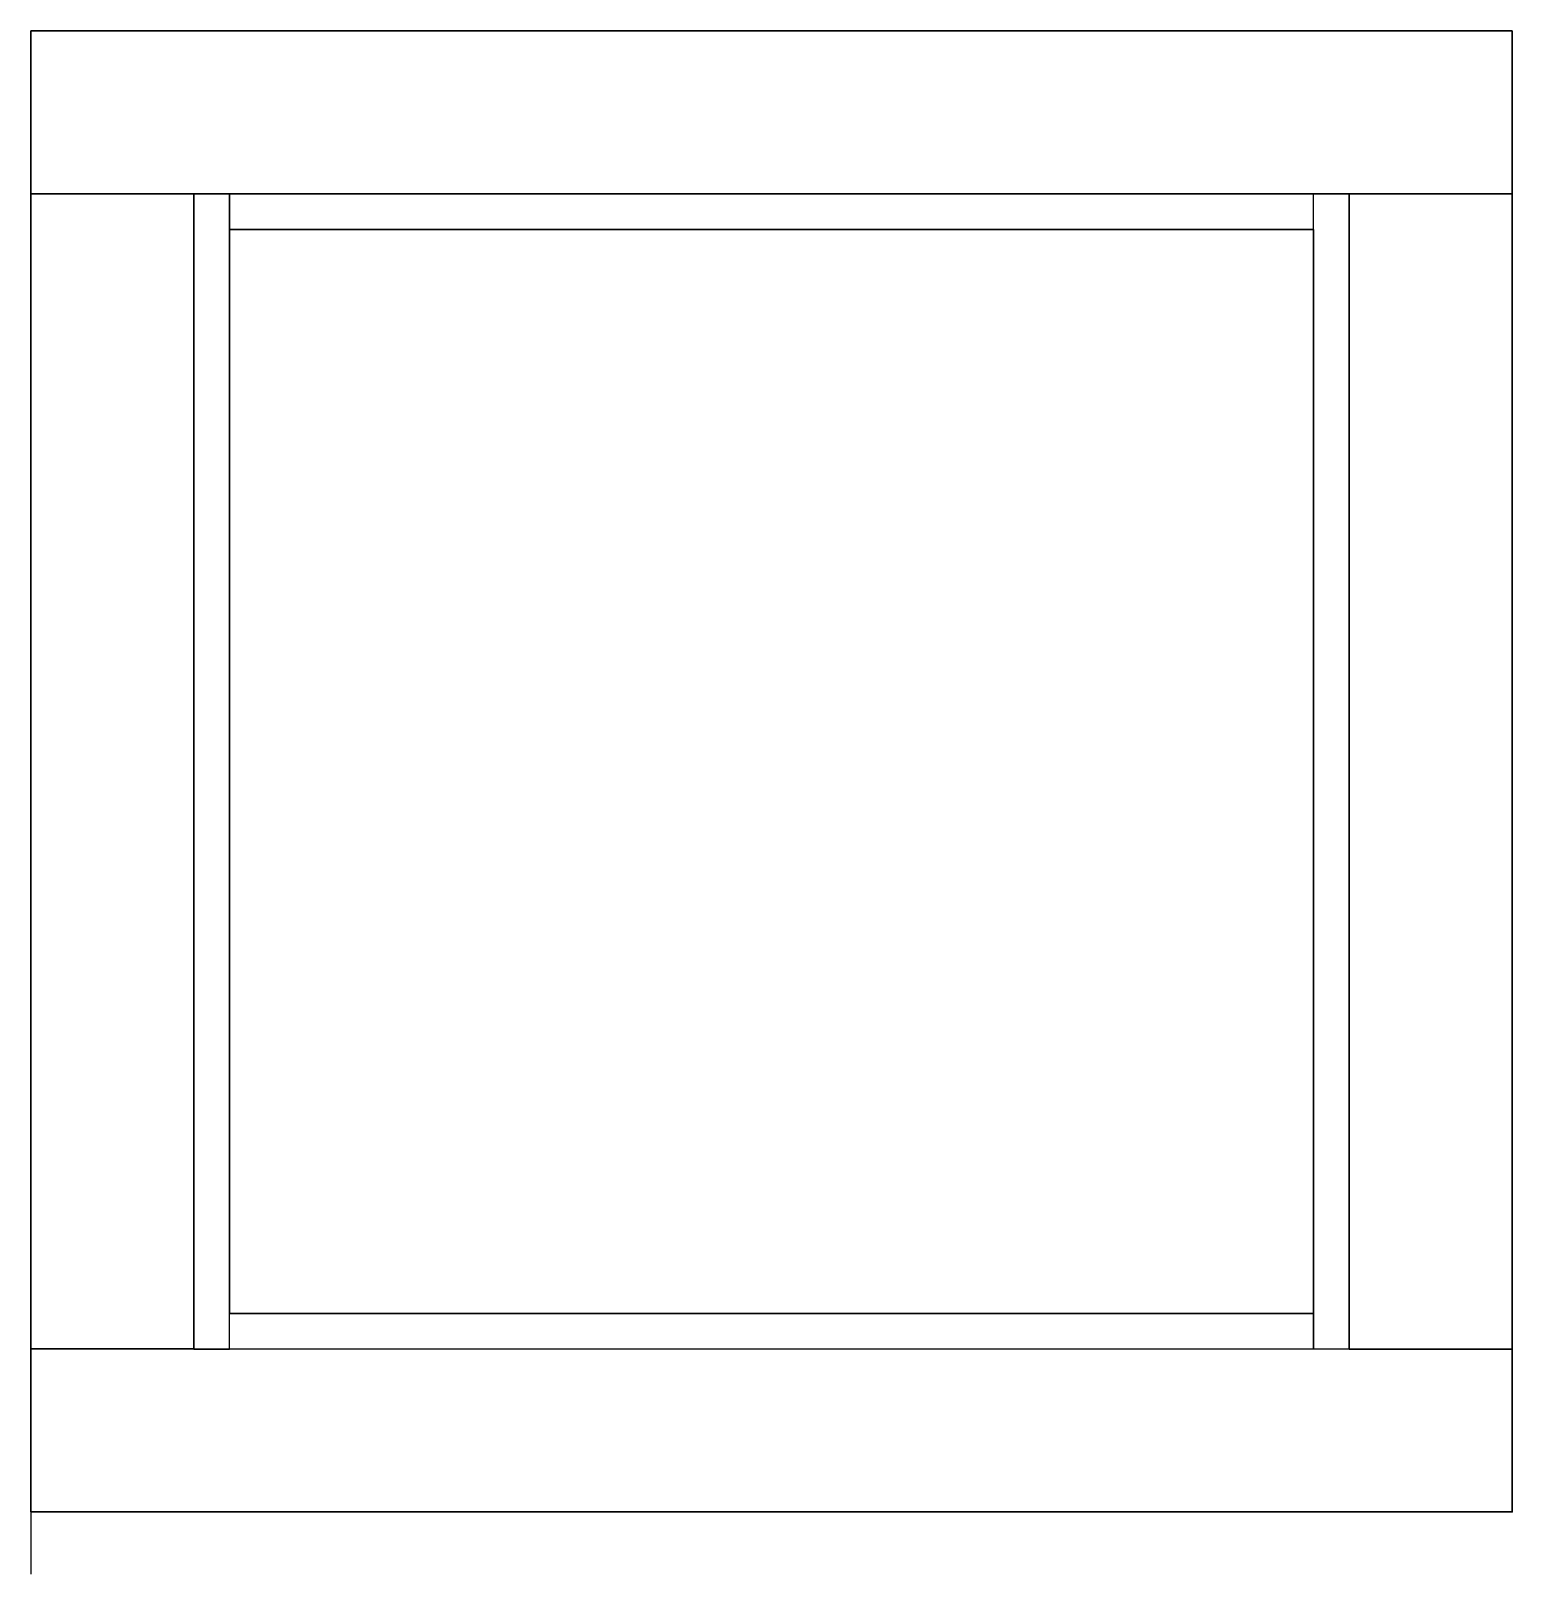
# Model space of a CAD drawing. Header units: millimetres. Extents: x 0 to 500, y -21 to 500.
import ezdxf

# ---------------------------------------------------------------- set-up
doc = ezdxf.new("R2010")
doc.units = ezdxf.units.MM
doc.layers.add('Layer1', color=10, linetype='Continuous')

msp = doc.modelspace()

# ---------------------------------------------------------------- linework, layer by layer
msp.add_line((0, 0), (0, -21))
at = {"layer": 'Layer1'}
for p, q in [((-0.04, 0, 18), (0, 500, 18)), ((0, 500, 18), (500, 500, 18)), ((500, 500), (0, 500)), ((0, 500), (0, 500, 18)), ((0, 500), (0, 0)), ((500, 500, 18), (500, 0, 18)), ((500, 500, 18), (500, 500)), ((500, 0), (500, 500)), ((55, 445, 18), (0, 445.01, 17.89)), ((55, 445, 18), (55, 445, 16)), ((67, 445, 16), (55, 445, 16)), ((444.99, 445, 18), (500, 445, 17.98)), ((445, 445, 18), (445, 445, 16)), ((55, 433, 16), (55, 67, 16)), ((67, 67, 18), (67, 433, 18)), ((67, 433, 18), (433, 433, 18)), ((67, 433, 18), (67, 433, 14)), ((67, 433, 14), (433, 433, 14)), ((67, 433, 18), (67, 433, 16)), ((433, 433, 18), (433, 67, 18)), ((433, 433, 18), (433, 433, 14)), ((433, 67, 16), (433, 433, 16)), ((445, 433, 16), (444.96, 65.35, 16)), ((433, 67, 18), (67, 67, 18)), ((67, 67, 18), (67, 67, 14)), ((433, 67, 18), (433, 67, 14)), ((433, 67, 18), (433, 67, 16)), ((433, 67, 18), (433, 67, 16)), ((433, 55, 16), (67, 55, 16)), ((444.96, 55.01, 18), (444.96, 55.01, 16)), ((444.96, 55.01, 18), (500, 55.01, 17.87)), ((-0.04, 0), (-0.04, 0, 18)), ((-0.04, 0, 18), (-0.04, 0)), ((500, 0, 18), (0, 0, 18)), ((0, 0), (500, 0)), ((500, 0), (500, 0, 18))]:
    msp.add_line(p, q, dxfattribs=at)
for points in [[(0, 500), (0, 500, 18), (-0.04, 0, 18), (-0.04, 0)], [(0, 500.04, 18), (500, 500, 18), (500, 445, 18), (0, 445.01, 17.89)], [(500, 500), (500, 500, 18), (0, 500.04, 18), (0, 500)], [(500, -0.04), (500, 500), (0, 500.04), (0, 0)], [(500, 0), (500, -0.04, 18), (500, 500, 18), (500, 500)], [(-0.04, 55.05, 18), (0, 445.01, 17.89), (55, 445, 18), (54.99, 55.05, 18)], [(55, 55, 16), (54.99, 55.05, 18), (55, 445, 18), (55, 445, 16)], [(67, 445, 16), (55, 445, 16), (55, 55, 16), (67, 55, 16)], [(445, 444.97, 16), (444.99, 445, 18), (55, 445, 18), (55, 445, 16)], [(433, 433.01, 16), (433, 444.97, 16), (67, 445, 16), (67, 433, 16)], [(444.96, 55, 16), (433, 55, 16), (433, 444.97, 16), (445, 445, 16)], [(444.96, 55.01, 18), (444.99, 445, 18), (500, 445, 17.98), (500, 55.01, 17.87)], [(445, 445, 16), (445, 445, 18), (444.96, 55.01, 18), (444.96, 55.01, 16)], [(433, 67, 18), (67, 67, 18), (67, 433, 18), (433, 433, 18)], [(67, 433, 14), (67, 433, 18), (433, 433, 18), (433, 433, 14)], [(67, 67, 14), (67, 67, 18), (67, 433, 18), (67, 433, 14)], [(67, 433, 14), (433, 433, 14), (433, 67, 14), (67, 67, 14)], [(67, 433, 14), (67, 433, 18), (433, 433, 18), (433, 433, 14)], [(433, 433, 14), (433, 433, 18), (433, 67, 18), (433, 67, 14)], [(433, 433, 14), (433, 67, 14), (433, 67, 18), (433, 433, 18)], [(433, 67, 14), (433, 67, 18), (67, 67, 18), (67, 67, 14)], [(433, 67, 16), (433, 55, 16), (67, 55, 16), (67, 67, 16)], [(433, 67, 14), (433, 67, 18), (67, 67, 18), (67, 67, 14)], [(433, 67, 16), (433, 55, 16), (67, 55, 16), (67, 67, 16)], [(-0.04, 55.05, 18), (500, 55, 17.87), (500, -0.04, 18), (-0.04, 0, 18)], [(55, 55, 16), (54.99, 55.05, 18), (444.96, 55, 18), (444.96, 55, 16)], [(-0.04, 0), (-0.04, 0, 18), (500, -0.04, 18), (500, -0.04)]]:
    msp.add_3dface(points, dxfattribs=at)

doc.saveas('drawing.dxf')
